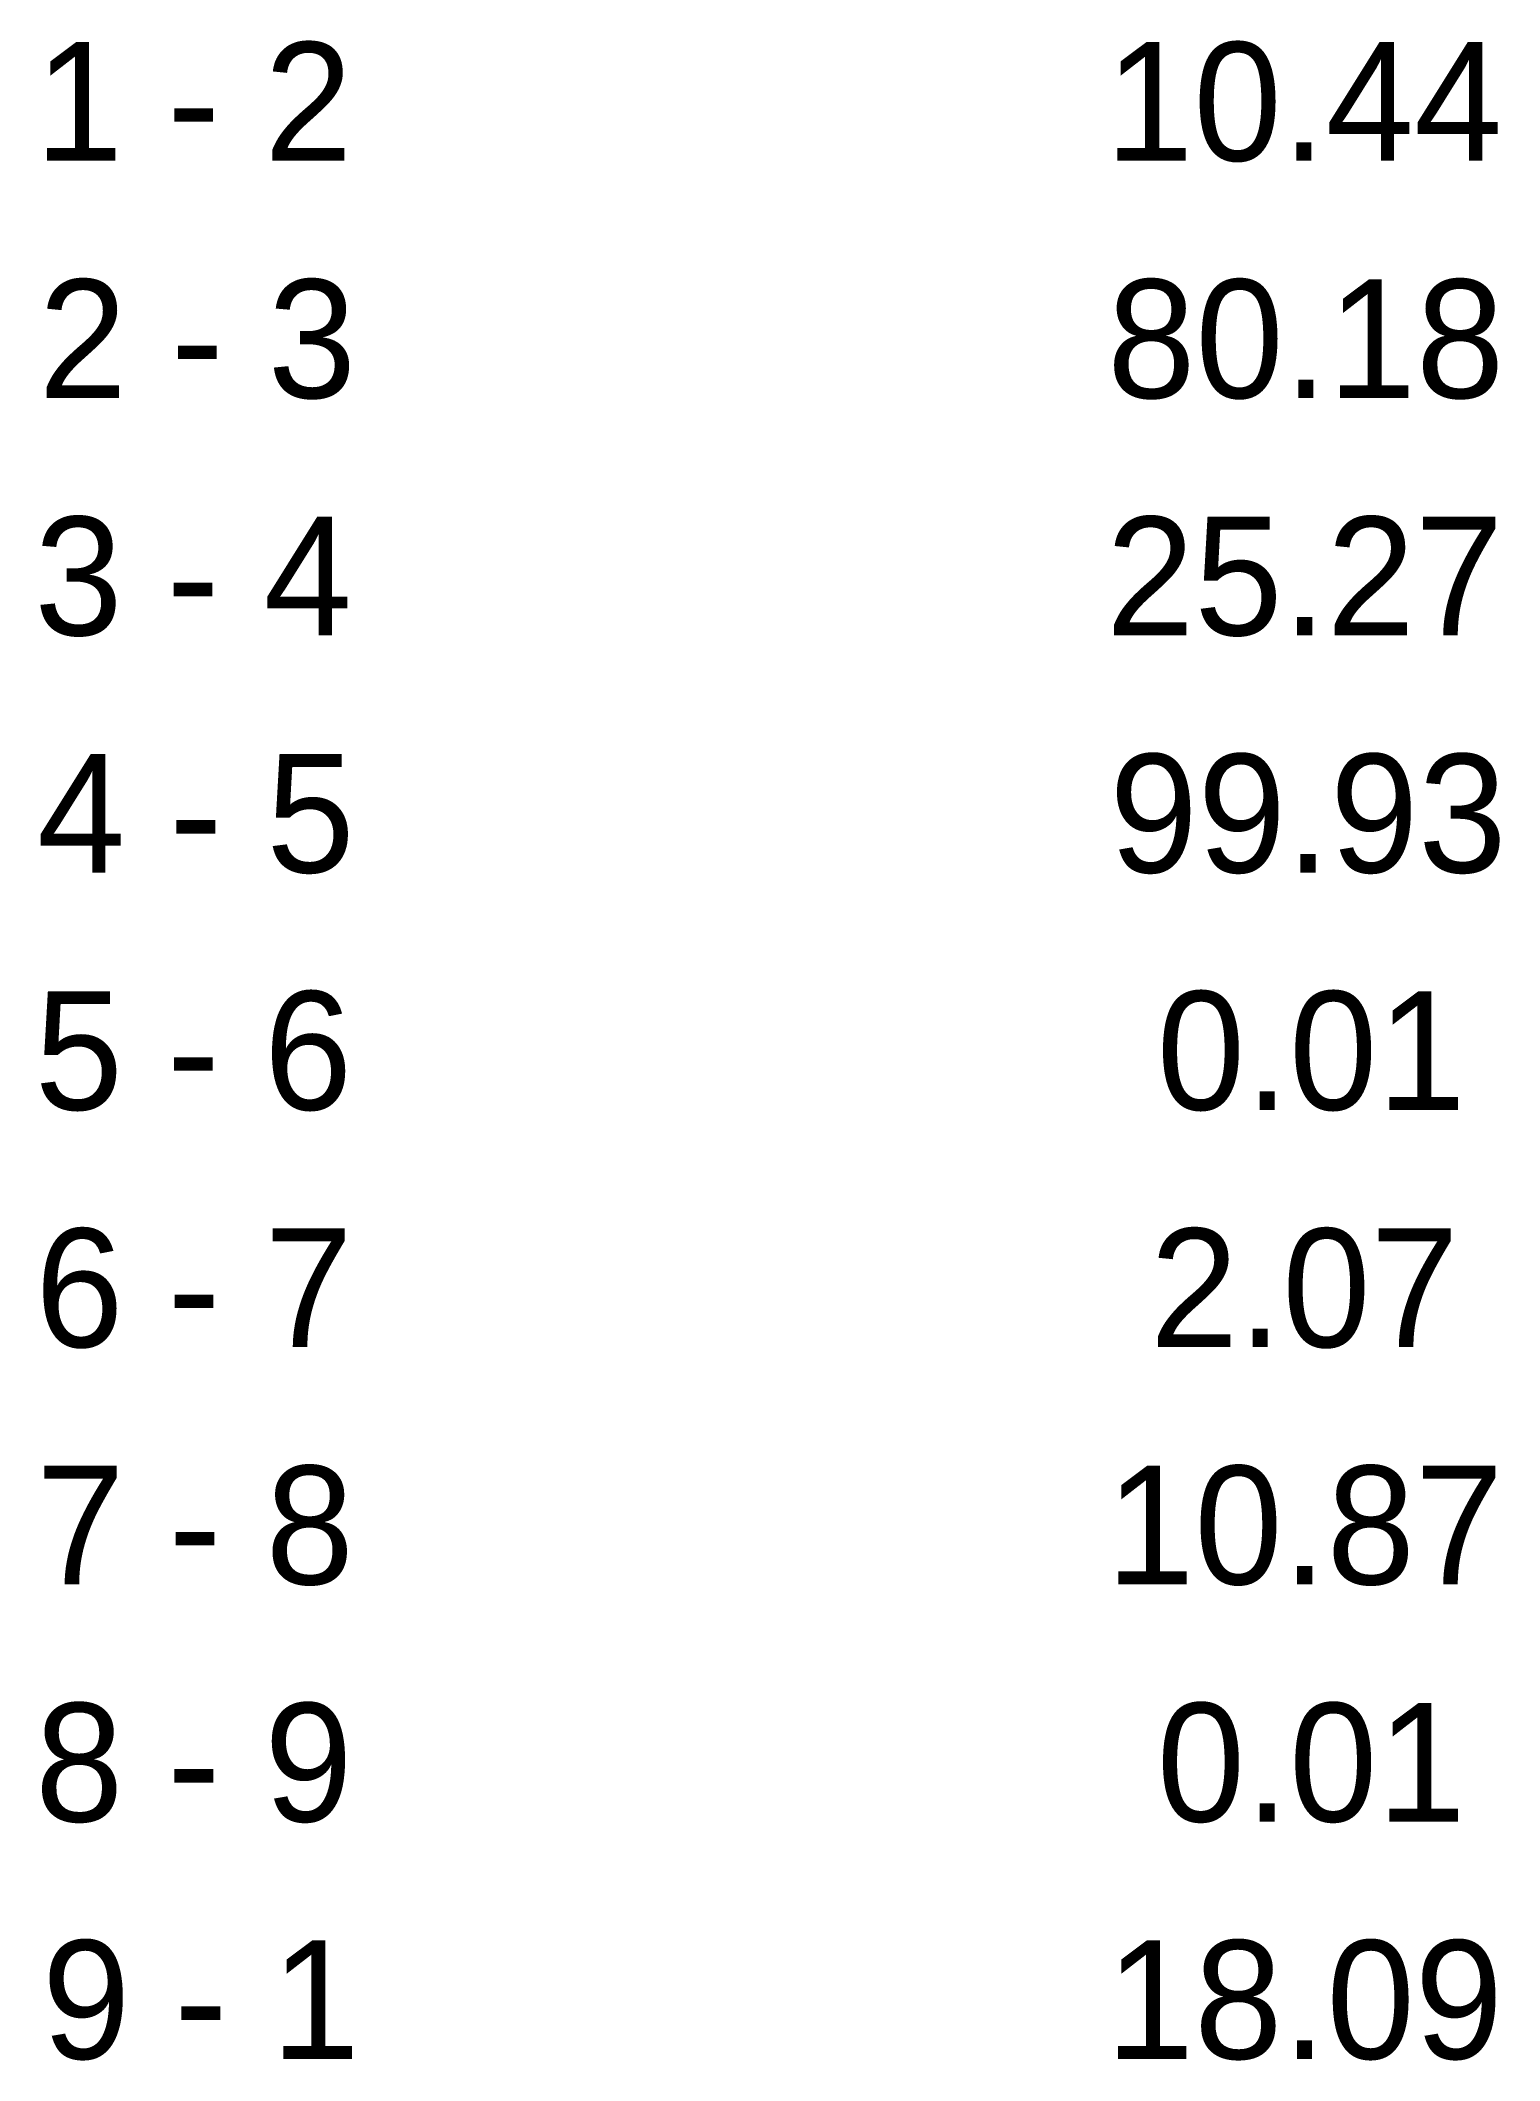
# Model space of a CAD drawing. Extents: x 551750 to 552784, y 1821784 to 1822989.
# Drawn here: x 551749.7 to 551786.6, y 1821784.3 to 1821835.4 of the extents above.
import ezdxf

# ---------------------------------------------------------------- set-up
doc = ezdxf.new("R2010")
doc.units = 0
doc.layers.add('Level 52', color=7, linetype='Continuous')

msp = doc.modelspace()

# ---------------------------------------------------------------- texts
at = {"layer": 'Level 52'}
for s, p in [('1 - 2', (551749.526, 1821832.367)), ('10.44', (551776.586, 1821832.367)), ('2 - 3', (551749.618, 1821826.367)), ('80.18', (551776.636, 1821826.367)), ('3 - 4', (551749.511, 1821820.367)), ('25.27', (551776.608, 1821820.367)), ('4 - 5', (551749.58, 1821814.367)), ('99.93', (551776.694, 1821814.367)), ('5 - 6', (551749.519, 1821808.367)), ('0.01', (551777.889, 1821808.367)), ('6 - 7', (551749.533, 1821802.367)), ('2.07', (551777.717, 1821802.367)), ('7 - 8', (551749.561, 1821796.367)), ('10.87', (551776.608, 1821796.367)), ('8 - 9', (551749.529, 1821790.367)), ('0.01', (551777.889, 1821790.367)), ('9 - 1', (551749.706, 1821784.367)), ('18.09', (551776.604, 1821784.367))]:
    msp.add_text(s, height=3, dxfattribs=at).set_placement(p)

doc.saveas('drawing.dxf')
